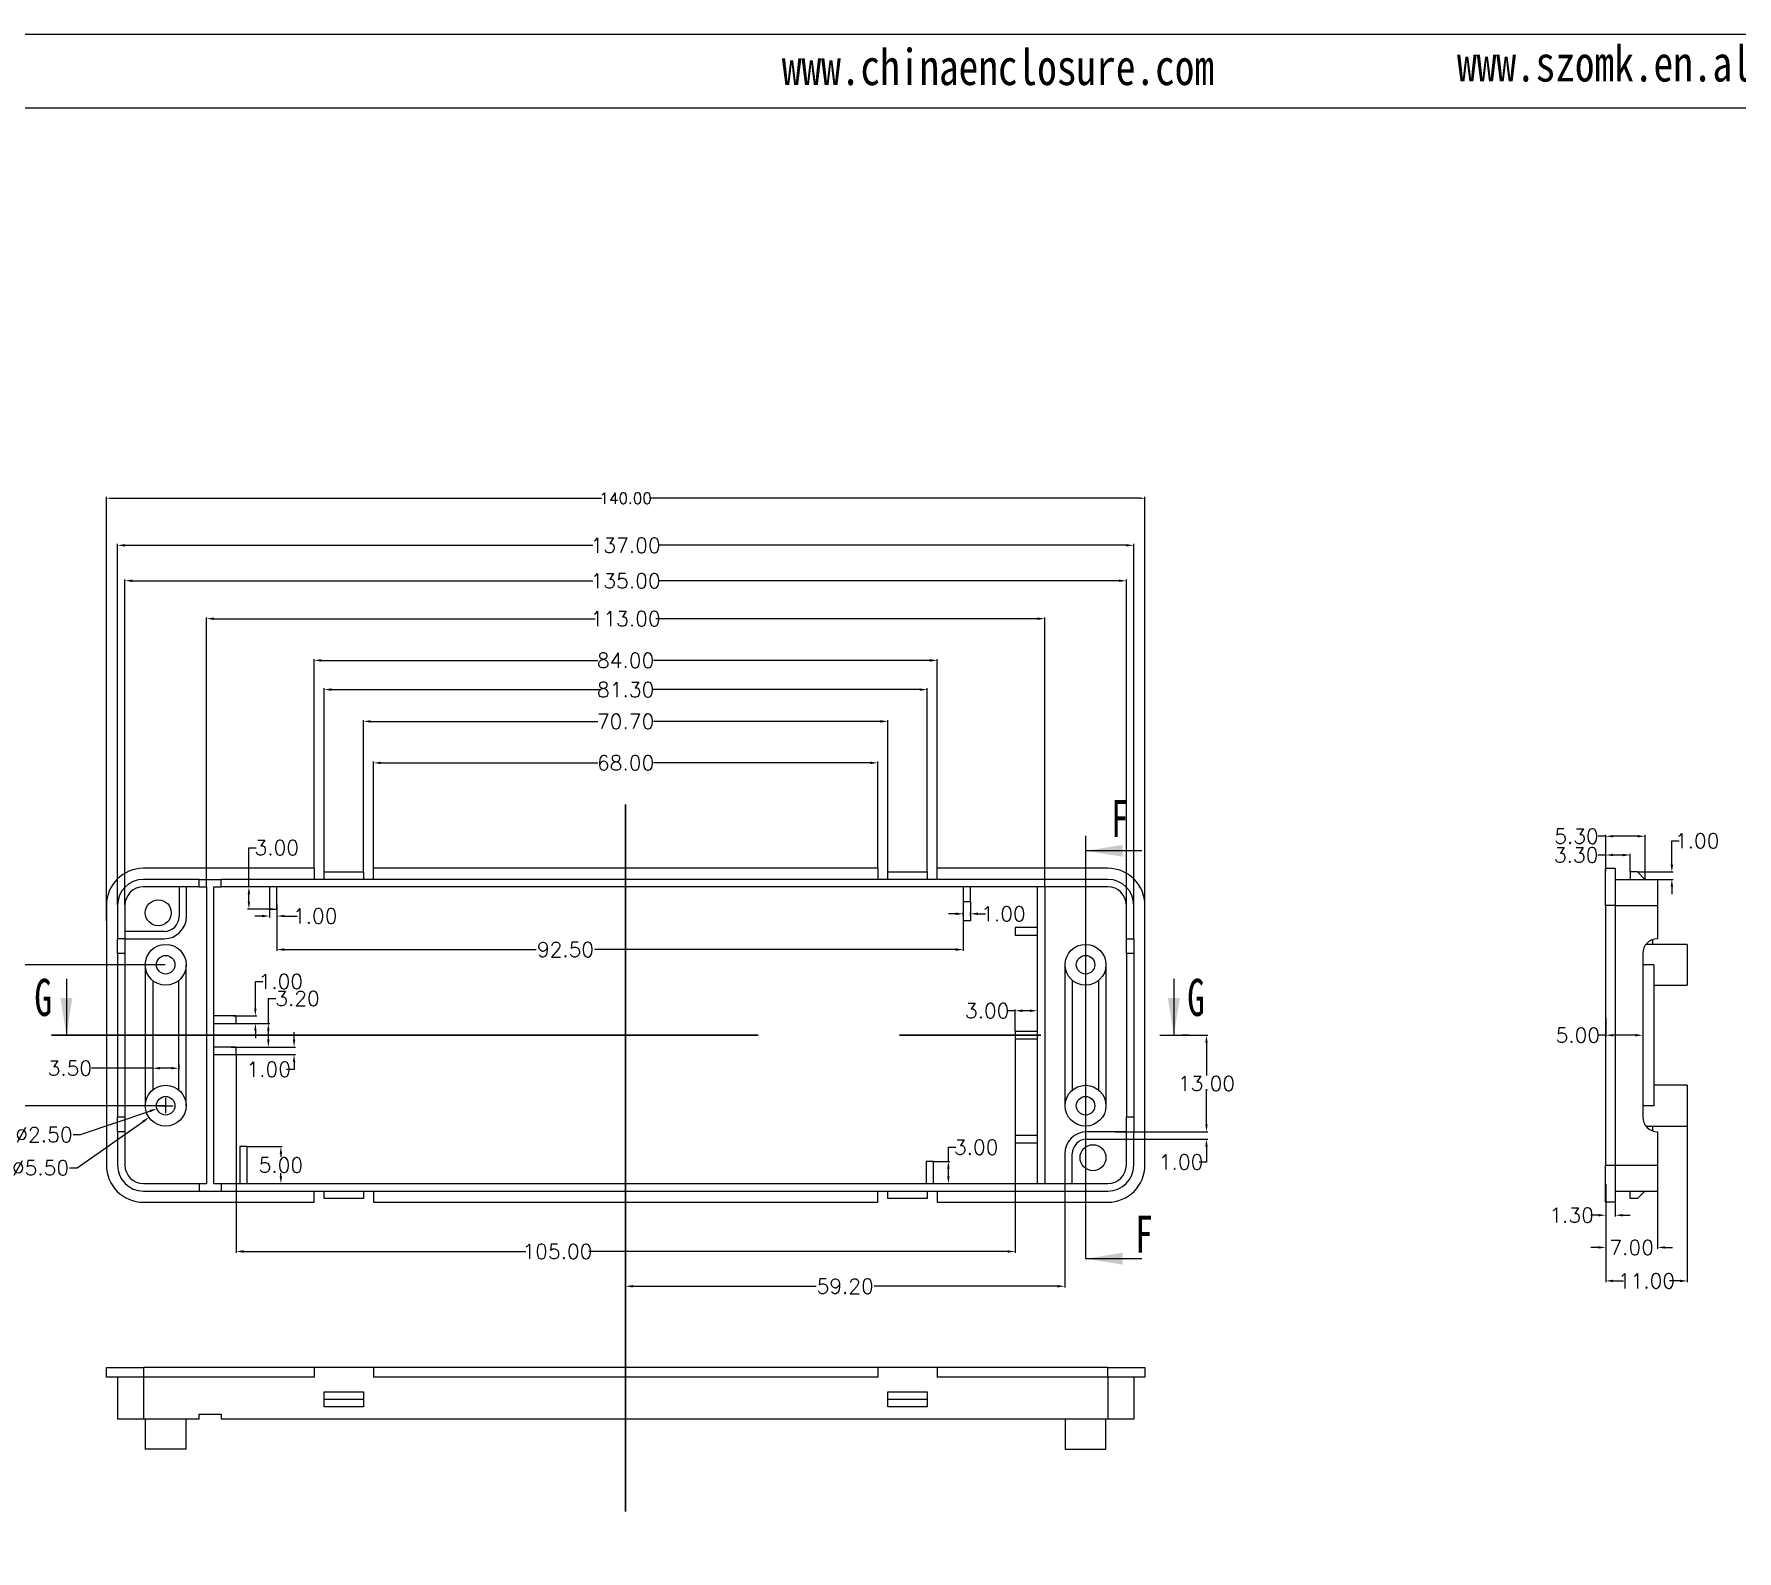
# Model space of a CAD drawing. Header units: inches. Extents: x 1328 to 2850, y 1126 to 1544.
# Drawn here: x 2090.7 to 2320.3, y 1339.3 to 1543.7 of the extents above; entities that cross this region are included whole.
import ezdxf

# ---------------------------------------------------------------- set-up
doc = ezdxf.new("R2010")
doc.units = ezdxf.units.IN
doc.header["$LTSCALE"] = 15
doc.linetypes.add('CENTER', pattern=[10.16, 6.35, -1.27, 1.27, -1.27])
doc.linetypes.add('PHANTOM', pattern=[12.7, 6.35, -1.27, 1.27, -1.27, 1.27, -1.27])
doc.layers.add('文字', color=81, linetype='Continuous')
doc.styles.add('SLDTEXTSTYLE6', font='TXT', dxfattribs={"width": 0.7})
doc.styles.get("Standard").update_dxf_attribs({"font": 'txt', "bigfont": 'gbcbig.shx'})
doc.styles.add('宋体', font='', dxfattribs={"width": 0.8, "height": 3.5})
doc.styles.get('宋体').set_extended_font_data('SimSun')
doc.dimstyles.new('2', dxfattribs={"dimtxt": 1.5, "dimasz": 0.6, "dimexe": 0.18, "dimexo": 0.0625, "dimgap": 0.09, "dimtad": 0, "dimtih": 1, "dimtoh": 1, "dimzin": 0, "dimdsep": 46, "dimtxsty": 'Standard', "dimcen": 0, "dimadec": 0, "dimazin": 2, "dimtfac": 1, "dimtofl": 0, "dimtmove": 0, "dimatfit": 3, "dimfxl": 1, "dimtolj": 1, "dimtzin": 0, "dimarcsym": 0})
doc.dimstyles.new('2.5', dxfattribs={"dimtxt": 2, "dimasz": 1, "dimexe": 0.18, "dimexo": 0.0625, "dimgap": 0.09, "dimtad": 0, "dimtih": 1, "dimtoh": 1, "dimzin": 0, "dimdsep": 46, "dimtxsty": 'Standard', "dimcen": 1, "dimadec": 0, "dimazin": 2, "dimtfac": 1, "dimtofl": 0, "dimtmove": 0, "dimatfit": 3, "dimfxl": 1, "dimtolj": 1, "dimtzin": 0, "dimarcsym": 0})

# ---------------------------------------------------------------- blocks, each defined once
blk = doc.blocks.new('*D96')
at = {"color": 0, "lineweight": -2}
for p, q in [((2100.47, 1424.21), (2100.47, 1481.32)), ((2101.07, 1481.14), (2167.25, 1481.14)), ((2239.87, 1481.14), (2173.68, 1481.14)), ((2240.47, 1424.21), (2240.47, 1481.32))]:
    blk.add_line(p, q, dxfattribs=at)
at = {"color": 0}
for points in [[(2101.07, 1481.24), (2101.07, 1481.04), (2100.47, 1481.14)], [(2239.87, 1481.24), (2239.87, 1481.04), (2240.47, 1481.14)]]:
    blk.add_solid(points, dxfattribs=at)
at = {"layer": 'Defpoints', "color": 0}
for p in [(2240.47, 1481.14), (2100.47, 1424.15), (2240.47, 1424.15)]:
    blk.add_point(p, dxfattribs=at)
at = {"color": 0, "insert": (2170.47, 1481.14), "char_height": 1.5, "attachment_point": 5}
blk.add_mtext('\\A1;140.00', dxfattribs=at)
blk = doc.blocks.new('*D97')
at = {"color": 0, "lineweight": -2}
for p, q in [((2101.97, 1426.34), (2101.97, 1474.98)), ((2102.97, 1474.8), (2166.05, 1474.8)), ((2237.97, 1474.8), (2174.89, 1474.8)), ((2238.97, 1426.34), (2238.97, 1474.98))]:
    blk.add_line(p, q, dxfattribs=at)
at = {"color": 0}
for points in [[(2102.97, 1474.96), (2102.97, 1474.63), (2101.97, 1474.8)], [(2237.97, 1474.96), (2237.97, 1474.63), (2238.97, 1474.8)]]:
    blk.add_solid(points, dxfattribs=at)
at = {"layer": 'Defpoints', "color": 0}
for p in [(2238.97, 1474.8), (2101.97, 1426.28), (2238.97, 1426.28)]:
    blk.add_point(p, dxfattribs=at)
at = {"color": 0, "insert": (2170.47, 1474.8), "char_height": 2, "attachment_point": 5}
blk.add_mtext('\\A1;137.00', dxfattribs=at)
blk = doc.blocks.new('*D98')
at = {"color": 0, "lineweight": -2}
for p, q in [((2102.97, 1426.34), (2102.97, 1470.2)), ((2103.97, 1470.02), (2166.05, 1470.02)), ((2236.97, 1470.02), (2174.89, 1470.02)), ((2237.97, 1426.34), (2237.97, 1470.2))]:
    blk.add_line(p, q, dxfattribs=at)
at = {"color": 0}
for points in [[(2103.97, 1470.19), (2103.97, 1469.86), (2102.97, 1470.02)], [(2236.97, 1470.19), (2236.97, 1469.86), (2237.97, 1470.02)]]:
    blk.add_solid(points, dxfattribs=at)
at = {"layer": 'Defpoints', "color": 0}
for p in [(2237.97, 1470.02), (2102.97, 1426.28), (2237.97, 1426.28)]:
    blk.add_point(p, dxfattribs=at)
at = {"color": 0, "insert": (2170.47, 1470.02), "char_height": 2, "attachment_point": 5}
blk.add_mtext('\\A1;135.00', dxfattribs=at)
blk = doc.blocks.new('*D99')
at = {"color": 0, "lineweight": -2}
for p, q in [((2113.97, 1428.84), (2113.97, 1465.09)), ((2114.97, 1464.91), (2166.38, 1464.91)), ((2225.97, 1464.91), (2174.56, 1464.91)), ((2226.97, 1428.84), (2226.97, 1465.09))]:
    blk.add_line(p, q, dxfattribs=at)
at = {"color": 0}
for points in [[(2114.97, 1465.08), (2114.97, 1464.74), (2113.97, 1464.91)], [(2225.97, 1465.08), (2225.97, 1464.74), (2226.97, 1464.91)]]:
    blk.add_solid(points, dxfattribs=at)
at = {"layer": 'Defpoints', "color": 0}
for p in [(2226.97, 1464.91), (2113.97, 1428.78), (2226.97, 1428.78)]:
    blk.add_point(p, dxfattribs=at)
at = {"color": 0, "insert": (2170.47, 1464.91), "char_height": 2, "attachment_point": 5}
blk.add_mtext('\\A1;113.00', dxfattribs=at)
blk = doc.blocks.new('*D100')
at = {"color": 0, "lineweight": -2}
for p, q in [((2128.47, 1431.34), (2128.47, 1459.47)), ((2129.47, 1459.29), (2166.71, 1459.29)), ((2211.47, 1459.29), (2174.23, 1459.29)), ((2212.47, 1431.34), (2212.47, 1459.47))]:
    blk.add_line(p, q, dxfattribs=at)
at = {"color": 0}
for points in [[(2129.47, 1459.46), (2129.47, 1459.12), (2128.47, 1459.29)], [(2211.47, 1459.46), (2211.47, 1459.12), (2212.47, 1459.29)]]:
    blk.add_solid(points, dxfattribs=at)
at = {"layer": 'Defpoints', "color": 0}
for p in [(2212.47, 1459.29), (2128.47, 1431.28), (2212.47, 1431.28)]:
    blk.add_point(p, dxfattribs=at)
at = {"color": 0, "insert": (2170.47, 1459.29), "char_height": 2, "attachment_point": 5}
blk.add_mtext('\\A1;84.00', dxfattribs=at)
blk = doc.blocks.new('*D101')
at = {"color": 0, "lineweight": -2}
for p, q in [((2129.82, 1430.84), (2129.82, 1455.53)), ((2130.82, 1455.35), (2166.88, 1455.35)), ((2210.12, 1455.35), (2174.06, 1455.35)), ((2211.12, 1430.84), (2211.12, 1455.53))]:
    blk.add_line(p, q, dxfattribs=at)
at = {"color": 0}
for points in [[(2130.82, 1455.52), (2130.82, 1455.19), (2129.82, 1455.35)], [(2210.12, 1455.52), (2210.12, 1455.19), (2211.12, 1455.35)]]:
    blk.add_solid(points, dxfattribs=at)
at = {"layer": 'Defpoints', "color": 0}
for p in [(2211.12, 1455.35), (2129.82, 1430.78), (2211.12, 1430.78)]:
    blk.add_point(p, dxfattribs=at)
at = {"color": 0, "insert": (2170.47, 1455.35), "char_height": 2, "attachment_point": 5}
blk.add_mtext('\\A1;81.30', dxfattribs=at)
blk = doc.blocks.new('*D102')
at = {"color": 0, "lineweight": -2}
for p, q in [((2135.12, 1430.84), (2135.12, 1451.25)), ((2136.12, 1451.07), (2166.71, 1451.07)), ((2204.82, 1451.07), (2174.23, 1451.07)), ((2205.82, 1430.84), (2205.82, 1451.25))]:
    blk.add_line(p, q, dxfattribs=at)
at = {"color": 0}
for points in [[(2136.12, 1451.24), (2136.12, 1450.9), (2135.12, 1451.07)], [(2204.82, 1451.24), (2204.82, 1450.9), (2205.82, 1451.07)]]:
    blk.add_solid(points, dxfattribs=at)
at = {"layer": 'Defpoints', "color": 0}
for p in [(2205.82, 1451.07), (2135.12, 1430.78), (2205.82, 1430.78)]:
    blk.add_point(p, dxfattribs=at)
at = {"color": 0, "insert": (2170.47, 1451.07), "char_height": 2, "attachment_point": 5}
blk.add_mtext('\\A1;70.70', dxfattribs=at)
blk = doc.blocks.new('*D103')
at = {"color": 0, "lineweight": -2}
for p, q in [((2136.47, 1431.34), (2136.47, 1445.66)), ((2137.47, 1445.48), (2166.71, 1445.48)), ((2203.47, 1445.48), (2174.23, 1445.48)), ((2204.47, 1431.34), (2204.47, 1445.66))]:
    blk.add_line(p, q, dxfattribs=at)
at = {"color": 0}
for points in [[(2137.47, 1445.65), (2137.47, 1445.32), (2136.47, 1445.48)], [(2203.47, 1445.65), (2203.47, 1445.32), (2204.47, 1445.48)]]:
    blk.add_solid(points, dxfattribs=at)
at = {"layer": 'Defpoints', "color": 0}
for p in [(2136.47, 1445.48), (2136.47, 1431.28), (2204.47, 1431.28)]:
    blk.add_point(p, dxfattribs=at)
at = {"color": 0, "insert": (2170.47, 1445.48), "char_height": 2, "attachment_point": 5}
blk.add_mtext('\\A1;68.00', dxfattribs=at)
blk = doc.blocks.new('*D104')
at = {"color": 0, "lineweight": -2}
for p, q in [((2222.97, 1408.21), (2222.97, 1379.46)), ((2117.97, 1406.11), (2117.97, 1379.46)), ((2118.97, 1379.64), (2157.01, 1379.64)), ((2221.97, 1379.64), (2165.53, 1379.64))]:
    blk.add_line(p, q, dxfattribs=at)
at = {"color": 0}
for points in [[(2118.97, 1379.8), (2118.97, 1379.47), (2117.97, 1379.64)], [(2221.97, 1379.8), (2221.97, 1379.47), (2222.97, 1379.64)]]:
    blk.add_solid(points, dxfattribs=at)
at = {"layer": 'Defpoints', "color": 0}
for p in [(2222.97, 1408.28), (2117.97, 1406.18), (2222.97, 1379.64)]:
    blk.add_point(p, dxfattribs=at)
at = {"color": 0, "insert": (2161.27, 1379.64), "char_height": 2, "attachment_point": 5}
blk.add_mtext('\\A1;105.00', dxfattribs=at)
blk = doc.blocks.new('*D105')
at = {"color": 0, "lineweight": -2}
for p, q in [((2123.47, 1425.71), (2123.47, 1420.14)), ((2215.97, 1424.11), (2215.97, 1420.14)), ((2124.47, 1420.32), (2158.43, 1420.32)), ((2214.97, 1420.32), (2166.28, 1420.32))]:
    blk.add_line(p, q, dxfattribs=at)
at = {"color": 0}
for points in [[(2124.47, 1420.49), (2124.47, 1420.15), (2123.47, 1420.32)], [(2214.97, 1420.49), (2214.97, 1420.15), (2215.97, 1420.32)]]:
    blk.add_solid(points, dxfattribs=at)
at = {"layer": 'Defpoints', "color": 0}
for p in [(2123.47, 1425.78), (2215.97, 1424.18), (2215.97, 1420.32)]:
    blk.add_point(p, dxfattribs=at)
at = {"color": 0, "insert": (2162.36, 1420.32), "char_height": 2, "attachment_point": 5}
blk.add_mtext('\\A1;92.50', dxfattribs=at)
blk = doc.blocks.new('*D106')
at = {"color": 0, "lineweight": -2}
for p, q in [((2122.47, 1425.71), (2122.47, 1424.66)), ((2123.47, 1426.41), (2123.47, 1424.66)), ((2121.47, 1424.84), (2120.47, 1424.84)), ((2124.47, 1424.84), (2126.21, 1424.84))]:
    blk.add_line(p, q, dxfattribs=at)
at = {"color": 0}
for points in [[(2121.47, 1425.01), (2121.47, 1424.68), (2122.47, 1424.84)], [(2124.47, 1425.01), (2124.47, 1424.68), (2123.47, 1424.84)]]:
    blk.add_solid(points, dxfattribs=at)
at = {"layer": 'Defpoints', "color": 0}
for p in [(2122.47, 1425.78), (2123.47, 1426.48), (2122.47, 1424.84)]:
    blk.add_point(p, dxfattribs=at)
at = {"color": 0, "insert": (2128.63, 1424.84), "char_height": 2, "attachment_point": 5}
blk.add_mtext('\\A1;1.00', dxfattribs=at)
blk = doc.blocks.new('*D107')
at = {"color": 0, "lineweight": -2}
for p, q in [((2214.97, 1425.14), (2213.97, 1425.14)), ((2215.97, 1424.91), (2215.97, 1425.32)), ((2216.97, 1424.91), (2216.97, 1425.32)), ((2217.97, 1425.14), (2218.97, 1425.14))]:
    blk.add_line(p, q, dxfattribs=at)
at = {"color": 0}
for points in [[(2214.97, 1425.31), (2214.97, 1424.97), (2215.97, 1425.14)], [(2217.97, 1425.31), (2217.97, 1424.97), (2216.97, 1425.14)]]:
    blk.add_solid(points, dxfattribs=at)
at = {"layer": 'Defpoints', "color": 0}
for p in [(2215.97, 1424.84), (2216.97, 1425.14), (2216.97, 1424.84)]:
    blk.add_point(p, dxfattribs=at)
at = {"color": 0, "insert": (2221.39, 1425.14), "char_height": 2, "attachment_point": 5}
blk.add_mtext('\\A1;1.00', dxfattribs=at)
blk = doc.blocks.new('*D108')
at = {"color": 0, "lineweight": -2}
for p, q in [((2122.31, 1410.38), (2122.31, 1413.72)), ((2122.31, 1413.72), (2123.31, 1413.72)), ((2118.03, 1410.38), (2122.49, 1410.38)), ((2118.03, 1407.18), (2122.49, 1407.18)), ((2122.31, 1408.18), (2122.31, 1409.38))]:
    blk.add_line(p, q, dxfattribs=at)
at = {"color": 0}
for points in [[(2122.14, 1409.38), (2122.47, 1409.38), (2122.31, 1410.38)], [(2122.14, 1408.18), (2122.47, 1408.18), (2122.31, 1407.18)]]:
    blk.add_solid(points, dxfattribs=at)
at = {"layer": 'Defpoints', "color": 0}
for p in [(2117.97, 1410.38), (2122.31, 1410.38), (2117.97, 1407.18)]:
    blk.add_point(p, dxfattribs=at)
at = {"color": 0, "insert": (2126.23, 1413.72), "char_height": 2, "attachment_point": 5}
blk.add_mtext('\\A1;3.20', dxfattribs=at)
blk = doc.blocks.new('*D110')
at = {"color": 0, "lineweight": -2}
for p, q in [((2120.56, 1412.38), (2120.56, 1416.02)), ((2120.56, 1416.02), (2121.56, 1416.02)), ((2117.56, 1411.38), (2120.74, 1411.38)), ((2117.56, 1410.38), (2120.74, 1410.38)), ((2120.56, 1409.38), (2120.56, 1408.38))]:
    blk.add_line(p, q, dxfattribs=at)
at = {"color": 0}
for points in [[(2120.39, 1412.38), (2120.72, 1412.38), (2120.56, 1411.38)], [(2120.39, 1409.38), (2120.72, 1409.38), (2120.56, 1410.38)]]:
    blk.add_solid(points, dxfattribs=at)
at = {"layer": 'Defpoints', "color": 0}
for p in [(2117.5, 1411.38), (2117.5, 1410.38), (2120.56, 1411.38)]:
    blk.add_point(p, dxfattribs=at)
at = {"color": 0, "insert": (2123.98, 1416.02), "char_height": 2, "attachment_point": 5}
blk.add_mtext('\\A1;1.00', dxfattribs=at)
blk = doc.blocks.new('*D111')
at = {"color": 0, "lineweight": -2}
for p, q in [((2117.28, 1407.18), (2125.95, 1407.18)), ((2125.77, 1408.18), (2125.77, 1409.18)), ((2117.28, 1406.18), (2125.95, 1406.18)), ((2125.77, 1405.18), (2125.77, 1404.18)), ((2125.77, 1404.18), (2124.77, 1404.18))]:
    blk.add_line(p, q, dxfattribs=at)
at = {"color": 0}
for points in [[(2125.61, 1408.18), (2125.94, 1408.18), (2125.77, 1407.18)], [(2125.61, 1405.18), (2125.94, 1405.18), (2125.77, 1406.18)]]:
    blk.add_solid(points, dxfattribs=at)
at = {"layer": 'Defpoints', "color": 0}
for p in [(2117.22, 1407.18), (2117.22, 1406.18), (2125.77, 1406.18)]:
    blk.add_point(p, dxfattribs=at)
at = {"color": 0, "insert": (2122.35, 1404.18), "char_height": 2, "attachment_point": 5}
blk.add_mtext('\\A1;1.00', dxfattribs=at)
blk = doc.blocks.new('*D112')
at = {"color": 0, "lineweight": -2}
for p, q in [((2119.53, 1393.78), (2124.18, 1393.78)), ((2124, 1392.78), (2124, 1392.37)), ((2120.74, 1388.78), (2124.18, 1388.78)), ((2124, 1389.78), (2124, 1390.19))]:
    blk.add_line(p, q, dxfattribs=at)
at = {"color": 0}
for points in [[(2123.83, 1392.78), (2124.16, 1392.78), (2124, 1393.78)], [(2123.83, 1389.78), (2124.16, 1389.78), (2124, 1388.78)]]:
    blk.add_solid(points, dxfattribs=at)
at = {"layer": 'Defpoints', "color": 0}
for p in [(2119.47, 1393.78), (2120.67, 1388.78), (2124, 1388.78)]:
    blk.add_point(p, dxfattribs=at)
at = {"color": 0, "insert": (2124, 1391.28), "char_height": 2, "attachment_point": 5}
blk.add_mtext('\\A1;5.00', dxfattribs=at)
blk = doc.blocks.new('*D113')
at = {"color": 0, "lineweight": -2}
for p, q in [((2213.98, 1391.78), (2213.98, 1393.68)), ((2213.98, 1393.68), (2214.98, 1393.68)), ((2212.03, 1391.78), (2214.16, 1391.78)), ((2213.57, 1388.78), (2214.16, 1388.78)), ((2213.98, 1389.78), (2213.98, 1390.78))]:
    blk.add_line(p, q, dxfattribs=at)
at = {"color": 0}
for points in [[(2213.81, 1390.78), (2214.14, 1390.78), (2213.98, 1391.78)], [(2213.81, 1389.78), (2214.14, 1389.78), (2213.98, 1388.78)]]:
    blk.add_solid(points, dxfattribs=at)
at = {"layer": 'Defpoints', "color": 0}
for p in [(2211.97, 1391.78), (2213.51, 1388.78), (2213.98, 1388.78)]:
    blk.add_point(p, dxfattribs=at)
at = {"color": 0, "insert": (2217.73, 1393.68), "char_height": 2, "attachment_point": 5}
blk.add_mtext('\\A1;3.00', dxfattribs=at)
blk = doc.blocks.new('*D114')
at = {"color": 0, "lineweight": -2}
for p, q in [((2222.97, 1412.08), (2221.97, 1412.08)), ((2222.97, 1409.34), (2222.97, 1412.26)), ((2224.97, 1412.08), (2223.97, 1412.08)), ((2225.97, 1409.34), (2225.97, 1412.26))]:
    blk.add_line(p, q, dxfattribs=at)
at = {"color": 0}
for points in [[(2223.97, 1412.24), (2223.97, 1411.91), (2222.97, 1412.08)], [(2224.97, 1412.24), (2224.97, 1411.91), (2225.97, 1412.08)]]:
    blk.add_solid(points, dxfattribs=at)
at = {"layer": 'Defpoints', "color": 0}
for p in [(2222.97, 1412.08), (2222.97, 1409.28), (2225.97, 1409.28)]:
    blk.add_point(p, dxfattribs=at)
at = {"color": 0, "insert": (2219.21, 1412.08), "char_height": 2, "attachment_point": 5}
blk.add_mtext('\\A1;3.00', dxfattribs=at)
blk = doc.blocks.new('*D115')
at = {"color": 0, "lineweight": -2}
for p, q in [((2119.68, 1428.78), (2119.68, 1434.05)), ((2119.68, 1434.05), (2120.68, 1434.05)), ((2123.41, 1428.78), (2119.5, 1428.78)), ((2122.91, 1425.78), (2119.5, 1425.78)), ((2119.68, 1426.78), (2119.68, 1427.78))]:
    blk.add_line(p, q, dxfattribs=at)
at = {"color": 0}
for points in [[(2119.52, 1427.78), (2119.85, 1427.78), (2119.68, 1428.78)], [(2119.52, 1426.78), (2119.85, 1426.78), (2119.68, 1425.78)]]:
    blk.add_solid(points, dxfattribs=at)
at = {"layer": 'Defpoints', "color": 0}
for p in [(2123.47, 1428.78), (2119.68, 1425.78), (2122.97, 1425.78)]:
    blk.add_point(p, dxfattribs=at)
at = {"color": 0, "insert": (2123.44, 1434.05), "char_height": 2, "attachment_point": 5}
blk.add_mtext('\\A1;3.00', dxfattribs=at)
blk = doc.blocks.new('*D126')
at = {"color": 0, "lineweight": -2}
for p, q in [((2108.41, 1418.28), (2084.16, 1418.28)), ((2084.34, 1417.28), (2084.34, 1409.87)), ((2084.34, 1400.28), (2084.34, 1407.69)), ((2108.41, 1399.28), (2084.16, 1399.28))]:
    blk.add_line(p, q, dxfattribs=at)
at = {"color": 0}
for points in [[(2084.17, 1417.28), (2084.5, 1417.28), (2084.34, 1418.28)], [(2084.17, 1400.28), (2084.5, 1400.28), (2084.34, 1399.28)]]:
    blk.add_solid(points, dxfattribs=at)
at = {"layer": 'Defpoints', "color": 0}
for p in [(2084.34, 1418.28), (2108.47, 1418.28), (2108.47, 1399.28)]:
    blk.add_point(p, dxfattribs=at)
at = {"color": 0, "insert": (2084.34, 1408.78), "char_height": 2, "attachment_point": 5}
blk.add_mtext('\\A1;19.00', dxfattribs=at)
blk = doc.blocks.new('*D127')
at = {"color": 0, "lineweight": -2}
for p, q in [((2108.47, 1398.28), (2108.47, 1400.28)), ((2096.99, 1395.38), (2106.34, 1398.55)), ((2107.47, 1399.28), (2109.47, 1399.28)), ((2095.99, 1395.38), (2096.99, 1395.38))]:
    blk.add_line(p, q, dxfattribs=at)
at = {"color": 0}
blk.add_solid([(2106.28, 1398.71), (2106.39, 1398.4), (2107.29, 1398.88)], dxfattribs=at)
at = {"layer": 'Defpoints', "color": 0}
for p in [(2107.29, 1398.88), (2109.65, 1399.68)]:
    blk.add_point(p, dxfattribs=at)
at = {"color": 0, "insert": (2092.06, 1395.38), "char_height": 2, "attachment_point": 5}
blk.add_mtext('\\A1;∅2.50', dxfattribs=at)
blk = doc.blocks.new('*D128')
at = {"color": 0, "lineweight": -2}
for p, q in [((2108.47, 1398.28), (2108.47, 1400.28)), ((2107.47, 1399.28), (2109.47, 1399.28)), ((2096.52, 1390.9), (2105.4, 1397.12)), ((2095.52, 1390.9), (2096.52, 1390.9))]:
    blk.add_line(p, q, dxfattribs=at)
at = {"color": 0}
blk.add_solid([(2105.3, 1397.26), (2105.49, 1396.99), (2106.22, 1397.7)], dxfattribs=at)
at = {"layer": 'Defpoints', "color": 0}
for p in [(2110.72, 1400.86), (2106.22, 1397.7)]:
    blk.add_point(p, dxfattribs=at)
at = {"color": 0, "insert": (2091.6, 1390.9), "char_height": 2, "attachment_point": 5}
blk.add_mtext('\\A1;∅5.50', dxfattribs=at)
blk = doc.blocks.new('*D129')
at = {"color": 0, "lineweight": -2}
for p, q in [((2106.72, 1404.33), (2098.47, 1404.33)), ((2106.72, 1404.82), (2106.72, 1404.15)), ((2109.22, 1404.33), (2107.72, 1404.33)), ((2110.22, 1404.82), (2110.22, 1404.15))]:
    blk.add_line(p, q, dxfattribs=at)
at = {"color": 0}
for points in [[(2107.72, 1404.5), (2107.72, 1404.17), (2106.72, 1404.33)], [(2109.22, 1404.5), (2109.22, 1404.17), (2110.22, 1404.33)]]:
    blk.add_solid(points, dxfattribs=at)
at = {"layer": 'Defpoints', "color": 0}
for p in [(2106.72, 1404.88), (2110.22, 1404.88), (2110.22, 1404.33)]:
    blk.add_point(p, dxfattribs=at)
at = {"color": 0, "insert": (2095.55, 1404.33), "char_height": 2, "attachment_point": 5}
blk.add_mtext('\\A1;3.50', dxfattribs=at)
blk = doc.blocks.new('*D131')
at = {"color": 0, "lineweight": -2}
for p, q in [((2229.67, 1388.71), (2229.67, 1374.77)), ((2170.47, 1383.48), (2170.47, 1374.77)), ((2171.47, 1374.95), (2196.15, 1374.95)), ((2228.67, 1374.95), (2203.99, 1374.95))]:
    blk.add_line(p, q, dxfattribs=at)
at = {"color": 0}
for points in [[(2171.47, 1375.12), (2171.47, 1374.78), (2170.47, 1374.95)], [(2228.67, 1375.12), (2228.67, 1374.78), (2229.67, 1374.95)]]:
    blk.add_solid(points, dxfattribs=at)
at = {"layer": 'Defpoints', "color": 0}
for p in [(2229.67, 1388.78), (2170.47, 1383.54), (2170.47, 1374.95)]:
    blk.add_point(p, dxfattribs=at)
at = {"color": 0, "insert": (2200.07, 1374.95), "char_height": 2, "attachment_point": 5}
blk.add_mtext('\\A1;59.20', dxfattribs=at)
blk = doc.blocks.new('*D132')
at = {"color": 0, "lineweight": -2}
for p, q in [((2242.5, 1408.78), (2248.95, 1408.78)), ((2248.77, 1407.78), (2248.77, 1403.37)), ((2248.77, 1396.78), (2248.77, 1401.19)), ((2238.03, 1395.78), (2248.95, 1395.78))]:
    blk.add_line(p, q, dxfattribs=at)
at = {"color": 0}
for points in [[(2248.6, 1407.78), (2248.93, 1407.78), (2248.77, 1408.78)], [(2248.6, 1396.78), (2248.93, 1396.78), (2248.77, 1395.78)]]:
    blk.add_solid(points, dxfattribs=at)
at = {"layer": 'Defpoints', "color": 0}
for p in [(2242.44, 1408.78), (2248.77, 1408.78), (2237.97, 1395.78)]:
    blk.add_point(p, dxfattribs=at)
at = {"color": 0, "insert": (2248.77, 1402.28), "char_height": 2, "attachment_point": 5}
blk.add_mtext('\\A1;13.00', dxfattribs=at)
blk = doc.blocks.new('*D133')
at = {"color": 0, "lineweight": -2}
for p, q in [((2236.41, 1395.78), (2248.95, 1395.78)), ((2248.77, 1396.78), (2248.77, 1397.78)), ((2236.41, 1394.78), (2248.95, 1394.78)), ((2248.77, 1393.78), (2248.77, 1391.69)), ((2248.77, 1391.69), (2247.77, 1391.69))]:
    blk.add_line(p, q, dxfattribs=at)
at = {"color": 0}
for points in [[(2248.6, 1396.78), (2248.93, 1396.78), (2248.77, 1395.78)], [(2248.6, 1393.78), (2248.93, 1393.78), (2248.77, 1394.78)]]:
    blk.add_solid(points, dxfattribs=at)
at = {"layer": 'Defpoints', "color": 0}
for p in [(2236.35, 1395.78), (2236.35, 1394.78), (2248.77, 1394.78)]:
    blk.add_point(p, dxfattribs=at)
at = {"color": 0, "insert": (2245.34, 1391.69), "char_height": 2, "attachment_point": 5}
blk.add_mtext('\\A1;1.00', dxfattribs=at)
blk = doc.blocks.new('*D134')
at = {"color": 0, "lineweight": -2}
for p, q in [((2309.58, 1387.71), (2309.58, 1380)), ((2302.58, 1386.21), (2302.58, 1380)), ((2301.58, 1380.18), (2300.58, 1380.18)), ((2310.58, 1380.18), (2311.58, 1380.18))]:
    blk.add_line(p, q, dxfattribs=at)
at = {"color": 0}
for points in [[(2301.58, 1380.35), (2301.58, 1380.02), (2302.58, 1380.18)], [(2310.58, 1380.35), (2310.58, 1380.02), (2309.58, 1380.18)]]:
    blk.add_solid(points, dxfattribs=at)
at = {"layer": 'Defpoints', "color": 0}
for p in [(2309.58, 1387.78), (2302.58, 1386.28), (2309.58, 1380.18)]:
    blk.add_point(p, dxfattribs=at)
at = {"color": 0, "insert": (2306.08, 1380.18), "char_height": 2, "attachment_point": 5}
blk.add_mtext('\\A1;7.00', dxfattribs=at)
blk = doc.blocks.new('*D135')
at = {"color": 0, "lineweight": -2}
for p, q in [((2302.58, 1387.18), (2302.58, 1384.34)), ((2301.58, 1384.52), (2300.58, 1384.52)), ((2303.88, 1386.21), (2303.88, 1384.34)), ((2304.88, 1384.52), (2305.88, 1384.52))]:
    blk.add_line(p, q, dxfattribs=at)
at = {"color": 0}
for points in [[(2301.58, 1384.69), (2301.58, 1384.36), (2302.58, 1384.52)], [(2304.88, 1384.69), (2304.88, 1384.36), (2303.88, 1384.52)]]:
    blk.add_solid(points, dxfattribs=at)
at = {"layer": 'Defpoints', "color": 0}
for p in [(2302.58, 1387.25), (2302.58, 1384.52), (2303.88, 1386.28)]:
    blk.add_point(p, dxfattribs=at)
at = {"color": 0, "insert": (2297.99, 1384.52), "char_height": 2, "attachment_point": 5}
blk.add_mtext('\\A1;1.30', dxfattribs=at)
blk = doc.blocks.new('*D136')
at = {"color": 0, "lineweight": -2}
for p, q in [((2313.58, 1396.46), (2313.58, 1375.49)), ((2302.58, 1388.71), (2302.58, 1375.49)), ((2303.58, 1375.67), (2304.99, 1375.67)), ((2312.58, 1375.67), (2311.17, 1375.67))]:
    blk.add_line(p, q, dxfattribs=at)
at = {"color": 0}
for points in [[(2303.58, 1375.84), (2303.58, 1375.51), (2302.58, 1375.67)], [(2312.58, 1375.84), (2312.58, 1375.51), (2313.58, 1375.67)]]:
    blk.add_solid(points, dxfattribs=at)
at = {"layer": 'Defpoints', "color": 0}
for p in [(2313.58, 1396.53), (2302.58, 1388.78), (2313.58, 1375.67)]:
    blk.add_point(p, dxfattribs=at)
at = {"color": 0, "insert": (2308.08, 1375.67), "char_height": 2, "attachment_point": 5}
blk.add_mtext('\\A1;11.00', dxfattribs=at)
blk = doc.blocks.new('*D137')
at = {"color": 0, "lineweight": -2}
for p, q in [((2302.58, 1433.06), (2301.53, 1433.06)), ((2302.58, 1431.34), (2302.58, 1433.24)), ((2304.88, 1433.06), (2303.58, 1433.06)), ((2305.88, 1430.84), (2305.88, 1433.24))]:
    blk.add_line(p, q, dxfattribs=at)
at = {"color": 0}
for points in [[(2303.58, 1433.23), (2303.58, 1432.9), (2302.58, 1433.06)], [(2304.88, 1433.23), (2304.88, 1432.9), (2305.88, 1433.06)]]:
    blk.add_solid(points, dxfattribs=at)
at = {"layer": 'Defpoints', "color": 0}
for p in [(2305.88, 1433.06), (2302.58, 1431.28), (2305.88, 1430.78)]:
    blk.add_point(p, dxfattribs=at)
at = {"color": 0, "insert": (2298.61, 1433.06), "char_height": 2, "attachment_point": 5}
blk.add_mtext('\\A1;3.30', dxfattribs=at)
blk = doc.blocks.new('*D138')
at = {"color": 0, "lineweight": -2}
for p, q in [((2302.58, 1435.59), (2301.58, 1435.59)), ((2302.58, 1430.88), (2302.58, 1435.77)), ((2306.88, 1435.59), (2303.58, 1435.59)), ((2307.88, 1429.84), (2307.88, 1435.77))]:
    blk.add_line(p, q, dxfattribs=at)
at = {"color": 0}
for points in [[(2303.58, 1435.76), (2303.58, 1435.43), (2302.58, 1435.59)], [(2306.88, 1435.76), (2306.88, 1435.43), (2307.88, 1435.59)]]:
    blk.add_solid(points, dxfattribs=at)
at = {"layer": 'Defpoints', "color": 0}
for p in [(2302.58, 1435.59), (2302.58, 1430.82), (2307.88, 1429.78)]:
    blk.add_point(p, dxfattribs=at)
at = {"color": 0, "insert": (2298.65, 1435.59), "char_height": 2, "attachment_point": 5}
blk.add_mtext('\\A1;5.30', dxfattribs=at)
blk = doc.blocks.new('*D139')
at = {"color": 0, "lineweight": -2}
for p, q in [((2311.5, 1431.78), (2311.5, 1434.98)), ((2311.5, 1434.98), (2312.5, 1434.98)), ((2306.94, 1430.78), (2311.68, 1430.78)), ((2306.79, 1429.78), (2311.68, 1429.78)), ((2311.5, 1428.78), (2311.5, 1427.78))]:
    blk.add_line(p, q, dxfattribs=at)
at = {"color": 0}
for points in [[(2311.33, 1431.78), (2311.67, 1431.78), (2311.5, 1430.78)], [(2311.33, 1428.78), (2311.67, 1428.78), (2311.5, 1429.78)]]:
    blk.add_solid(points, dxfattribs=at)
at = {"layer": 'Defpoints', "color": 0}
for p in [(2306.88, 1430.78), (2306.73, 1429.78), (2311.5, 1429.78)]:
    blk.add_point(p, dxfattribs=at)
at = {"color": 0, "insert": (2314.92, 1434.98), "char_height": 2, "attachment_point": 5}
blk.add_mtext('\\A1;1.00', dxfattribs=at)
blk = doc.blocks.new('*D140')
at = {"color": 0, "lineweight": -2}
for p, q in [((2302.58, 1411.13), (2302.58, 1408.6)), ((2307.58, 1411.13), (2307.58, 1408.6)), ((2302.58, 1408.78), (2301.58, 1408.78)), ((2306.58, 1408.78), (2303.58, 1408.78))]:
    blk.add_line(p, q, dxfattribs=at)
at = {"color": 0}
for points in [[(2303.58, 1408.94), (2303.58, 1408.61), (2302.58, 1408.78)], [(2306.58, 1408.94), (2306.58, 1408.61), (2307.58, 1408.78)]]:
    blk.add_solid(points, dxfattribs=at)
at = {"layer": 'Defpoints', "color": 0}
for p in [(2302.58, 1411.2), (2307.58, 1411.2), (2302.58, 1408.78)]:
    blk.add_point(p, dxfattribs=at)
at = {"color": 0, "insert": (2298.82, 1408.78), "char_height": 2, "attachment_point": 5}
blk.add_mtext('\\A1;5.00', dxfattribs=at)

msp = doc.modelspace()

# ---------------------------------------------------------------- linework, layer by layer
for p, q in [((1975.607, 1543.694), (2566.832, 1543.694)), ((1990.906, 1533.741), (2556.879, 1533.741))]:
    msp.add_line(p, q)
at = {"color": 1, "linetype": 'PHANTOM', "lineweight": 30}
for p, q in [((2170.469, 1439.868), (2170.469, 1311.778)), ((2093.085, 1408.777), (2246.368, 1408.777))]:
    msp.add_line(p, q, dxfattribs=at)
at = {"color": 7, "linetype": 'CENTER', "lineweight": 0}
msp.add_line((2232.469, 1435.634), (2232.469, 1378.665), dxfattribs=at)
at = {"color": 7, "linetype": 'Continuous', "lineweight": 0}
for p, q in [((2240.069, 1433.634), (2232.469, 1433.634)), ((2095.085, 1416.377), (2095.085, 1408.777)), ((2244.368, 1416.377), (2244.368, 1408.777)), ((2240.069, 1378.665), (2232.469, 1378.665))]:
    msp.add_line(p, q, dxfattribs=at)
at = {"color": 7, "linetype": 'Continuous', "lineweight": 15}
for p, q in [((2128.469, 1431.277), (2105.469, 1431.277)), ((2128.469, 1431.277), (2128.469, 1429.777)), ((2129.819, 1430.777), (2135.119, 1430.777)), ((2129.819, 1429.777), (2129.819, 1430.777)), ((2135.119, 1430.777), (2135.119, 1429.777)), ((2136.469, 1429.777), (2136.469, 1431.277)), ((2204.469, 1431.277), (2136.469, 1431.277)), ((2204.469, 1431.277), (2204.469, 1429.777)), ((2205.819, 1429.777), (2205.819, 1430.777)), ((2205.819, 1430.777), (2211.119, 1430.777)), ((2211.119, 1430.777), (2211.119, 1429.777)), ((2212.469, 1429.777), (2212.469, 1431.277)), ((2235.469, 1431.277), (2212.469, 1431.277)), ((2302.575, 1426.277), (2302.575, 1431.277)), ((2302.575, 1431.277), (2303.875, 1431.277)), ((2303.875, 1431.277), (2303.875, 1426.277)), ((2305.875, 1430.777), (2305.875, 1429.777)), ((2306.875, 1430.777), (2305.875, 1430.777)), ((2307.875, 1429.777), (2306.875, 1430.777)), ((2112.969, 1429.777), (2105.469, 1429.777)), ((2112.969, 1428.777), (2105.469, 1428.777)), ((2110.269, 1428.777), (2110.269, 1424.777)), ((2111.269, 1424.777), (2111.269, 1428.777)), ((2112.969, 1428.777), (2112.969, 1429.777)), ((2112.969, 1429.777), (2115.969, 1429.777)), ((2112.969, 1428.777), (2113.969, 1428.777)), ((2113.969, 1428.777), (2113.969, 1388.777)), ((2114.969, 1388.777), (2114.969, 1428.777)), ((2114.969, 1428.777), (2115.969, 1428.777)), ((2115.969, 1428.777), (2115.969, 1429.777)), ((2235.469, 1429.777), (2115.969, 1429.777)), ((2235.469, 1428.777), (2115.969, 1428.777)), ((2122.469, 1428.777), (2122.469, 1425.777)), ((2123.469, 1425.777), (2123.469, 1428.777)), ((2215.969, 1428.777), (2215.969, 1426.777)), ((2216.969, 1426.777), (2216.969, 1428.777)), ((2225.969, 1388.777), (2225.969, 1428.777)), ((2226.969, 1428.777), (2226.969, 1388.777)), ((2303.875, 1429.777), (2309.575, 1429.777)), ((2309.575, 1429.777), (2309.575, 1426.277)), ((2100.469, 1426.277), (2100.469, 1391.277)), ((2101.969, 1426.277), (2101.969, 1421.777)), ((2102.969, 1426.277), (2102.969, 1421.777)), ((2122.469, 1425.777), (2123.469, 1425.777)), ((2216.969, 1426.777), (2215.969, 1426.777)), ((2215.969, 1426.777), (2215.969, 1424.177)), ((2216.969, 1426.777), (2216.969, 1424.177)), ((2237.969, 1421.777), (2237.969, 1426.277)), ((2238.969, 1421.777), (2238.969, 1426.277)), ((2240.469, 1391.277), (2240.469, 1426.277)), ((2303.875, 1426.277), (2302.575, 1426.277)), ((2302.575, 1426.277), (2302.575, 1391.277)), ((2303.875, 1426.277), (2303.875, 1391.277)), ((2303.875, 1426.277), (2309.575, 1426.277)), ((2309.575, 1426.277), (2309.575, 1421.777)), ((2216.969, 1424.177), (2215.969, 1424.177)), ((2222.969, 1423.277), (2222.969, 1422.277)), ((2225.969, 1423.277), (2222.969, 1423.277)), ((2102.969, 1421.777), (2101.969, 1421.777)), ((2101.969, 1419.777), (2101.969, 1421.777)), ((2108.269, 1422.777), (2102.969, 1422.777)), ((2102.969, 1421.777), (2102.969, 1419.777)), ((2102.969, 1421.777), (2108.269, 1421.777)), ((2222.969, 1422.277), (2225.969, 1422.277)), ((2237.969, 1421.777), (2238.969, 1421.777)), ((2237.969, 1419.777), (2237.969, 1421.777)), ((2238.969, 1421.777), (2238.969, 1419.777)), ((2313.575, 1421.027), (2308.014, 1421.027)), ((2308.875, 1421.651), (2308.875, 1421.027)), ((2313.575, 1421.027), (2313.575, 1415.527)), ((2102.969, 1419.777), (2101.969, 1419.777)), ((2101.969, 1419.777), (2101.969, 1397.777)), ((2102.969, 1419.777), (2102.969, 1397.777)), ((2238.969, 1419.777), (2237.969, 1419.777)), ((2237.969, 1419.777), (2237.969, 1397.777)), ((2238.969, 1419.777), (2238.969, 1397.777)), ((2307.575, 1419.777), (2307.575, 1397.777)), ((2105.719, 1418.277), (2105.719, 1399.277)), ((2111.219, 1399.277), (2111.219, 1418.277)), ((2229.719, 1399.277), (2229.719, 1418.277)), ((2235.219, 1418.277), (2235.219, 1399.277)), ((2309.075, 1418.277), (2309.075, 1399.277)), ((2106.719, 1416.156), (2106.719, 1401.399)), ((2110.219, 1401.399), (2110.219, 1416.156)), ((2230.719, 1401.399), (2230.719, 1416.156)), ((2234.219, 1416.156), (2234.219, 1401.399)), ((2309.075, 1415.527), (2313.575, 1415.527)), ((2117.969, 1411.377), (2114.969, 1411.377)), ((2114.969, 1410.377), (2117.969, 1410.377)), ((2117.969, 1410.377), (2117.969, 1411.377)), ((2117.969, 1407.177), (2114.969, 1407.177)), ((2117.969, 1406.177), (2117.969, 1407.177)), ((2225.969, 1409.277), (2222.969, 1409.277)), ((2222.969, 1409.277), (2222.969, 1408.277)), ((2222.969, 1408.277), (2225.969, 1408.277)), ((2114.969, 1406.177), (2117.969, 1406.177)), ((2313.575, 1402.027), (2309.075, 1402.027)), ((2313.575, 1402.027), (2313.575, 1396.527)), ((2101.969, 1397.777), (2102.969, 1397.777)), ((2101.969, 1395.777), (2101.969, 1397.777)), ((2101.969, 1395.777), (2101.969, 1391.277)), ((2102.969, 1395.777), (2101.969, 1395.777)), ((2102.969, 1397.777), (2102.969, 1395.777)), ((2102.969, 1395.777), (2102.969, 1391.277)), ((2237.969, 1395.777), (2232.669, 1395.777)), ((2237.969, 1397.777), (2238.969, 1397.777)), ((2237.969, 1395.777), (2237.969, 1397.777)), ((2237.969, 1395.777), (2238.969, 1395.777)), ((2237.969, 1391.277), (2237.969, 1395.777)), ((2238.969, 1397.777), (2238.969, 1395.777)), ((2238.969, 1391.277), (2238.969, 1395.777)), ((2308.014, 1396.527), (2313.575, 1396.527)), ((2308.875, 1396.527), (2308.875, 1395.904)), ((2309.575, 1395.777), (2309.575, 1391.277)), ((2119.469, 1393.777), (2118.469, 1393.777)), ((2118.469, 1393.777), (2118.469, 1388.777)), ((2119.469, 1388.777), (2119.469, 1393.777)), ((2222.969, 1395.277), (2222.969, 1394.277)), ((2225.969, 1395.277), (2222.969, 1395.277)), ((2222.969, 1394.277), (2225.969, 1394.277)), ((2232.669, 1394.777), (2237.969, 1394.777)), ((2211.969, 1391.777), (2210.969, 1391.777)), ((2210.969, 1391.777), (2210.969, 1388.777)), ((2211.969, 1388.777), (2211.969, 1391.777)), ((2229.669, 1392.777), (2229.669, 1388.777)), ((2230.669, 1388.777), (2230.669, 1392.777)), ((2302.575, 1391.277), (2303.875, 1391.277)), ((2302.575, 1386.277), (2302.575, 1391.277)), ((2303.875, 1391.277), (2303.875, 1386.277)), ((2303.875, 1391.277), (2309.575, 1391.277)), ((2309.575, 1391.277), (2309.575, 1387.777)), ((2105.469, 1388.777), (2112.969, 1388.777)), ((2112.969, 1388.777), (2112.969, 1387.777)), ((2112.969, 1388.777), (2113.969, 1388.777)), ((2114.969, 1388.777), (2115.969, 1388.777)), ((2115.969, 1388.777), (2115.969, 1387.777)), ((2115.969, 1388.777), (2235.469, 1388.777)), ((2105.469, 1387.777), (2112.969, 1387.777)), ((2112.969, 1387.777), (2115.969, 1387.777)), ((2115.969, 1387.777), (2235.469, 1387.777)), ((2128.469, 1386.277), (2128.469, 1387.777)), ((2129.819, 1386.777), (2129.819, 1387.777)), ((2135.119, 1386.777), (2129.819, 1386.777)), ((2135.119, 1387.777), (2135.119, 1386.777)), ((2136.469, 1387.777), (2136.469, 1386.277)), ((2204.469, 1386.277), (2204.469, 1387.777)), ((2205.819, 1386.777), (2205.819, 1387.777)), ((2211.119, 1386.777), (2205.819, 1386.777)), ((2211.119, 1387.777), (2211.119, 1386.777)), ((2212.469, 1387.777), (2212.469, 1386.277)), ((2303.875, 1387.777), (2309.575, 1387.777)), ((2305.875, 1386.777), (2305.875, 1387.777)), ((2306.875, 1386.777), (2305.875, 1386.777)), ((2306.875, 1386.777), (2307.875, 1387.777)), ((2105.469, 1386.277), (2128.469, 1386.277)), ((2136.469, 1386.277), (2204.469, 1386.277)), ((2212.469, 1386.277), (2235.469, 1386.277)), ((2303.875, 1386.277), (2302.575, 1386.277)), ((2100.469, 1364.019), (2105.469, 1364.019)), ((2100.469, 1362.719), (2100.469, 1364.019)), ((2105.469, 1364.019), (2105.469, 1362.719)), ((2128.469, 1364.019), (2105.469, 1364.019)), ((2128.469, 1364.019), (2128.469, 1362.719)), ((2136.469, 1364.019), (2128.469, 1364.019)), ((2204.469, 1364.019), (2136.469, 1364.019)), ((2136.469, 1364.019), (2136.469, 1362.719)), ((2204.469, 1364.019), (2204.469, 1362.719)), ((2212.469, 1364.019), (2204.469, 1364.019)), ((2235.469, 1364.019), (2212.469, 1364.019)), ((2212.469, 1364.019), (2212.469, 1362.719)), ((2235.469, 1364.019), (2240.469, 1364.019)), ((2235.469, 1362.719), (2235.469, 1364.019)), ((2240.469, 1364.019), (2240.469, 1362.719)), ((2105.469, 1362.719), (2100.469, 1362.719)), ((2101.969, 1362.719), (2101.969, 1357.019)), ((2128.469, 1362.719), (2105.469, 1362.719)), ((2105.469, 1362.719), (2105.469, 1357.019)), ((2204.469, 1362.719), (2136.469, 1362.719)), ((2235.469, 1362.719), (2212.469, 1362.719)), ((2240.469, 1362.719), (2235.469, 1362.719)), ((2235.469, 1362.719), (2235.469, 1357.019)), ((2238.969, 1362.719), (2238.969, 1357.019)), ((2129.819, 1360.719), (2135.119, 1360.719)), ((2129.819, 1359.719), (2129.819, 1360.719)), ((2129.819, 1359.719), (2135.119, 1359.719)), ((2129.819, 1358.719), (2129.819, 1359.719)), ((2135.119, 1360.719), (2135.119, 1359.719)), ((2135.119, 1359.719), (2135.119, 1358.719)), ((2205.819, 1360.719), (2211.119, 1360.719)), ((2205.819, 1359.719), (2205.819, 1360.719)), ((2205.819, 1359.719), (2211.119, 1359.719)), ((2205.819, 1358.719), (2205.819, 1359.719)), ((2211.119, 1360.719), (2211.119, 1359.719)), ((2211.119, 1359.719), (2211.119, 1358.719)), ((2105.469, 1357.019), (2101.969, 1357.019)), ((2112.969, 1357.019), (2105.469, 1357.019)), ((2105.719, 1357.019), (2105.719, 1353.019)), ((2111.219, 1353.019), (2111.219, 1357.019)), ((2112.969, 1357.719), (2115.969, 1357.719)), ((2112.969, 1357.019), (2112.969, 1357.719)), ((2115.969, 1357.719), (2115.969, 1357.019)), ((2235.469, 1357.019), (2115.969, 1357.019)), ((2135.119, 1358.719), (2129.819, 1358.719)), ((2211.119, 1358.719), (2205.819, 1358.719)), ((2229.719, 1357.019), (2229.719, 1353.019)), ((2235.219, 1353.019), (2235.219, 1357.019)), ((2238.969, 1357.019), (2235.469, 1357.019)), ((2111.219, 1353.019), (2105.719, 1353.019)), ((2229.719, 1353.019), (2235.219, 1353.019))]:
    msp.add_line(p, q, dxfattribs=at)
at = {"color": 8, "linetype": 'Continuous', "lineweight": 15}
for p, q in [((2309.075, 1418.277), (2307.575, 1418.277)), ((2309.075, 1399.277), (2307.575, 1399.277))]:
    msp.add_line(p, q, dxfattribs=at)
at = {"color": 7, "linetype": 'Continuous', "lineweight": 15}
for centre, radius in [((2107.469, 1425.277), 1.75), ((2108.469, 1418.277), 2.75), ((2232.469, 1418.277), 2.75), ((2108.469, 1418.277), 1.25), ((2232.469, 1418.277), 1.25), ((2108.469, 1399.277), 2.75), ((2108.469, 1399.277), 1.25), ((2232.469, 1399.277), 2.75), ((2232.469, 1399.277), 1.25), ((2233.469, 1392.277), 1.75)]:
    msp.add_circle(centre, radius, dxfattribs=at)
for centre, radius, start, end in [((2105.469, 1426.277), 5, 90, 180), ((2235.469, 1426.277), 5, 0, 90), ((2105.469, 1426.277), 3.5, 90, 180), ((2105.469, 1426.277), 2.5, 90, 180), ((2235.469, 1426.277), 3.5, 0, 90), ((2235.469, 1426.277), 2.5, 0, 90), ((2108.269, 1424.777), 2, 270, 0), ((2108.269, 1424.777), 3, 270, 0), ((2309.575, 1419.777), 2, 90, 180), ((2232.669, 1392.777), 3, 90, 180), ((2309.575, 1397.777), 2, 180, 270), ((2232.669, 1392.777), 2, 90, 180), ((2105.469, 1391.277), 5, 180, 270), ((2105.469, 1391.277), 3.5, 180, 270), ((2105.469, 1391.277), 2.5, 180, 270), ((2235.469, 1391.277), 2.5, 270, 0), ((2235.469, 1391.277), 3.5, 270, 0), ((2235.469, 1391.277), 5, 270, 0)]:
    msp.add_arc(centre, radius, start, end, dxfattribs=at)
at = {"color": 7, "linetype": 'Continuous', "lineweight": 0}
for points in [[(2232.469, 1433.634), (2237.469, 1432.834), (2237.469, 1434.434)], [(2095.085, 1408.777), (2095.885, 1413.777), (2094.285, 1413.777)], [(2244.368, 1408.777), (2245.168, 1413.777), (2243.568, 1413.777)], [(2232.469, 1378.665), (2237.469, 1377.865), (2237.469, 1379.465)]]:
    msp.add_solid(points, dxfattribs=at)

# ---------------------------------------------------------------- texts
at = {"color": 7, "linetype": 'Continuous', "char_height": 5, "attachment_point": 1, "style": 'SLDTEXTSTYLE6'}
for s, insert in [('F', (2235.888, 1440.49)), ('G', (2090.758, 1416.377)), ('G', (2246.172, 1416.377)), ('F', (2239.151, 1384.478))]:
    msp.add_mtext(s, dxfattribs=dict(at, insert=insert))
at = {"layer": '文字', "color": 0, "char_height": 4.86605, "width": 85.4918, "attachment_point": 1, "style": '宋体'}
for s, insert in [('www.chinaenclosure.com', (2191.528, 1541.688)), ('www.szomk.en.alibaba.com', (2282.544, 1542.17))]:
    msp.add_mtext(s, dxfattribs=dict(at, insert=insert))

# ---------------------------------------------------------------- dimensions: what is measured, and where the dimension line sits
for base, p1, p2, dimstyle, picture, middle in [((2240.469, 1481.139), (2100.469, 1424.152), (2240.469, 1424.152), '2', '*D96', (2170.469, 1481.139)), ((2305.875, 1433.065), (2302.575, 1431.277), (2305.875, 1430.777), '2.5', '*D137', (2298.609, 1433.065)), ((2122.469, 1424.843), (2123.469, 1426.476), (2122.469, 1425.777), '2.5', '*D106', (2128.629, 1424.843)), ((2215.969, 1420.319), (2123.469, 1425.777), (2215.969, 1424.177), '2.5', '*D105', (2162.356, 1420.319)), ((2222.969, 1379.637), (2117.969, 1406.177), (2222.969, 1408.277), '2.5', '*D104', (2161.27, 1379.637)), ((2110.219, 1404.335), (2106.719, 1404.88), (2110.219, 1404.88), '2.5', '*D129', (2095.548, 1404.335))]:
    dim = msp.add_linear_dim(base=base, p1=p1, p2=p2, dimstyle=dimstyle)
    dim.commit()
    dim.dimension.update_dxf_attribs({"geometry": picture, "text_midpoint": middle, "dimtype": 160})
for base, p1, p2, picture, middle in [((2238.969, 1474.798), (2101.969, 1426.277), (2238.969, 1426.277), '*D97', (2170.469, 1474.798)), ((2237.969, 1470.024), (2102.969, 1426.277), (2237.969, 1426.277), '*D98', (2170.469, 1470.024)), ((2226.969, 1464.909), (2113.969, 1428.777), (2226.969, 1428.777), '*D99', (2170.469, 1464.909)), ((2212.469, 1459.29), (2128.469, 1431.277), (2212.469, 1431.277), '*D100', (2170.469, 1459.29)), ((2211.119, 1455.353), (2129.819, 1430.777), (2211.119, 1430.777), '*D101', (2170.469, 1455.353)), ((2205.819, 1451.069), (2135.119, 1430.777), (2205.819, 1430.777), '*D102', (2170.469, 1451.069)), ((2136.469, 1445.482), (2204.469, 1431.277), (2136.469, 1431.277), '*D103', (2170.469, 1445.482)), ((2302.575, 1435.594), (2307.875, 1429.777), (2302.575, 1430.816), '*D138', (2298.652, 1435.594)), ((2216.969, 1425.141), (2215.969, 1424.843), (2216.969, 1424.843), '*D107', (2221.392, 1425.141)), ((2222.969, 1412.078), (2225.969, 1409.277), (2222.969, 1409.277), '*D114', (2219.212, 1412.078)), ((2302.575, 1408.777), (2307.575, 1411.197), (2302.575, 1411.197), '*D140', (2298.818, 1408.777)), ((2313.575, 1375.673), (2302.575, 1388.777), (2313.575, 1396.527), '*D136', (2308.075, 1375.673)), ((2170.469, 1374.949), (2229.669, 1388.777), (2170.469, 1383.538), '*D131', (2200.069, 1374.949)), ((2302.575, 1384.525), (2303.875, 1386.277), (2302.575, 1387.245), '*D135', (2297.985, 1384.525)), ((2309.575, 1380.183), (2302.575, 1386.277), (2309.575, 1387.777), '*D134', (2306.075, 1380.183))]:
    dim = msp.add_linear_dim(base=base, p1=p1, p2=p2, dimstyle='2.5')
    dim.commit()
    dim.dimension.update_dxf_attribs({"geometry": picture, "text_midpoint": middle})
for base, p1, p2, picture, middle in [((2119.684, 1425.777), (2123.469, 1428.777), (2122.969, 1425.777), '*D115', (2123.441, 1434.052)), ((2311.502, 1429.777), (2306.875, 1430.777), (2306.725, 1429.777), '*D139', (2314.925, 1434.977)), ((2120.556, 1411.377), (2117.501, 1410.377), (2117.501, 1411.377), '*D110', (2123.979, 1416.024)), ((2122.307, 1410.377), (2117.969, 1407.177), (2117.969, 1410.377), '*D108', (2126.231, 1413.721)), ((2248.766, 1394.777), (2236.348, 1395.777), (2236.348, 1394.777), '*D133', (2245.343, 1391.689)), ((2213.976, 1388.777), (2211.969, 1391.777), (2213.509, 1388.777), '*D113', (2217.732, 1393.682))]:
    dim = msp.add_linear_dim(base=base, p1=p1, p2=p2, angle=90, dimstyle='2.5')
    dim.commit()
    dim.dimension.update_dxf_attribs({"geometry": picture, "text_midpoint": middle, "dimtype": 160})
for base, p1, p2, picture, middle in [((2084.337, 1418.277), (2108.469, 1399.277), (2108.469, 1418.277), '*D126', (2084.337, 1408.777)), ((2125.773, 1406.177), (2117.219, 1407.177), (2117.219, 1406.177), '*D111', (2122.349, 1404.177)), ((2248.766, 1408.777), (2237.969, 1395.777), (2242.442, 1408.777), '*D132', (2248.766, 1402.277)), ((2123.995, 1388.777), (2119.469, 1393.777), (2120.674, 1388.777), '*D112', (2123.995, 1391.277))]:
    dim = msp.add_linear_dim(base=base, p1=p1, p2=p2, angle=90, dimstyle='2.5')
    dim.commit()
    dim.dimension.update_dxf_attribs({"geometry": picture, "text_midpoint": middle})
for p1, p2, picture, middle in [((2110.721, 1400.856), (2106.217, 1397.699), '*D128', (2091.6, 1390.902)), ((2109.653, 1399.679), (2107.285, 1398.875), '*D127', (2092.062, 1395.377))]:
    dim = msp.add_diameter_dim_2p(p1=p1, p2=p2, dimstyle='2.5')
    dim.commit()
    dim.dimension.update_dxf_attribs({"geometry": picture, "text_midpoint": middle, "dimtype": 163})

doc.saveas('drawing.dxf')
